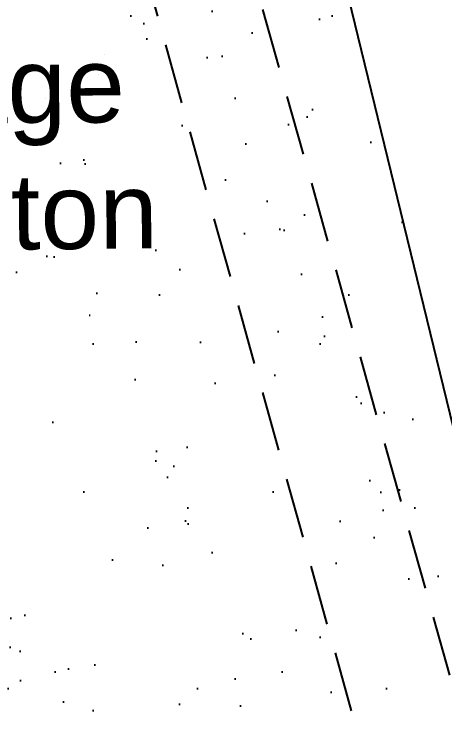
# Model space of a CAD drawing. Header units: millimetres. Extents: x 524954 to 526204, y 9523489 to 9524010.
# Drawn here: x 525586.96 to 525592.65, y 9523681.64 to 9523690.92 of the extents above; entities that cross this region are included whole.
import ezdxf

# ---------------------------------------------------------------- set-up
doc = ezdxf.new("R2010")
doc.units = ezdxf.units.MM
doc.linetypes.add('CACHE2', pattern=[4.7625, 3.175, -1.5875])
for name, color, linetype in [('Bati', 6, 'Continuous'), ('Caniveau', 5, 'CACHE2'), ('Toponomie', 7, 'CACHE2')]:
    doc.layers.add(name, color=color, linetype=linetype)
doc.styles.get("Standard").update_dxf_attribs({"font": 'arial.ttf'})

msp = doc.modelspace()

# ---------------------------------------------------------------- hatches: boundary and pattern name
at = {"layer": 'Bati'}
h = msp.add_hatch(dxfattribs=at)
h.set_pattern_fill('ALEA', color=256, scale=0.25, style=0)
h.set_pattern_definition([(312, (0.25, 0), (2.9344428012, 0.62373507155), [0, -1.875]), (67, (-0.125, 0.2165), (-2.9776384537, -0.36560803074), [0, -3.125]), (153, (-0.125, 0.2165), (0.15700786934, -2.99588860306), [0, -2.5]), (180, (-0.125, -0.2165), (1.5, -2.59807621), [0, -2.5]), (74, (-1, 0), (-2.9108871775, -0.7257656872), [0, -2.5]), (286, (-1, 0), (2.9108871775, -0.7257656872), [0, -2.5]), (52, (0.5, -0.866), (-2.97080420516, 0.41751930205), [0, -3.125]), (300, (0.5, 0.866), (2.9999999988, -7e-10), [0, -2.5]), (175, (0.5, 0.866), (1.26785478534, -2.71892335976), [0, -2.5]), (114, (0.125, 0.6495), (-2.9835656849, 0.31358539035), [0, -1.25]), (248, (0.125, -0.6495), (1.8469844247, -2.3640322603), [0, -1.55])])
h.paths.add_polyline_path([(525583.9614, 9523702.1034), (525583.9614, 9523702.1034), (525580.7067, 9523700.5135), (525582.1678, 9523678.167), (525594.4466, 9523678.5378), (525588.7755, 9523701.7945)])

# ---------------------------------------------------------------- linework, layer by layer
at = {"layer": 'Bati', "flags": 128}
msp.add_lwpolyline([(525583.9614, 9523702.1034), (525583.9614, 9523702.1034), (525580.7067, 9523700.5135), (525582.1678, 9523678.167), (525594.4466, 9523678.5378), (525588.7755, 9523701.7945), (525588.7755, 9523701.7945)], close=True, dxfattribs=at)
at = {"layer": 'Caniveau', "ltscale": 0.25, "flags": 128}
for points in [[(525597.2129, 9523658.632), (525596.0495, 9523663.0953), (525593.2992, 9523673.2068), (525592.8314, 9523675.8437), (525591.9533, 9523679.7785), (525585.7463, 9523702.0353)], [(525593.0328, 9523681.0421), (525587.1535, 9523701.9816)]]:
    msp.add_lwpolyline(points, dxfattribs=at)

# ---------------------------------------------------------------- texts
at = {"layer": 'Toponomie', "insert": (525565.8783, 9523690.252), "char_height": 1, "width": 40.173762, "attachment_point": 1, "rotation": 0.60302}
msp.add_mtext('\\pi17.801;Dallage \\P\\pi17.364;en Béton', dxfattribs=at)

doc.saveas('drawing.dxf')
